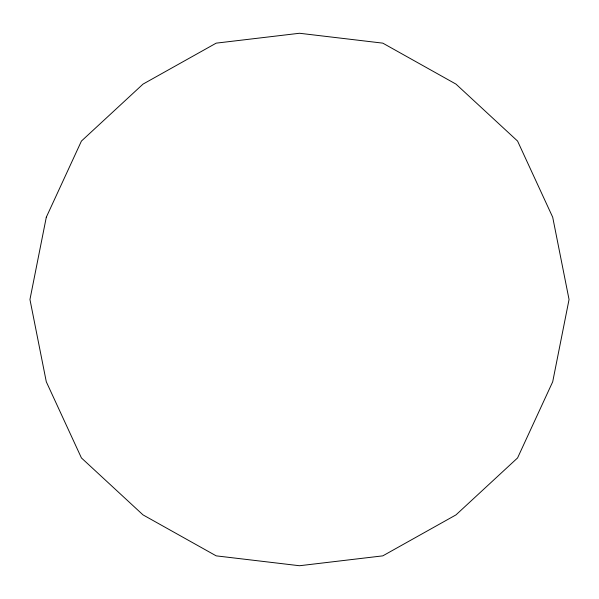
<?xml version="1.0" encoding="UTF-8"?>
<svg xmlns="http://www.w3.org/2000/svg" width="599" height="599" viewBox="0 0 599 599"><rect width="100%" height="100%" fill="white"/><g stroke="black" fill="none" stroke-linecap="round" stroke-linejoin="round"><path stroke-width="0.9" d="M46.295 217.227L29.95 299.5L46.295 381.773L81.427 457.936L143.011 514.885L216.202 555.857L299.5 565.733L382.798 555.857L455.989 514.885L517.573 457.936L552.705 381.773L569.05 299.5L552.705 217.227L517.573 141.065L455.989 84.115L382.798 43.143L299.5 33.267L216.202 43.143L143.011 84.115L81.427 141.065L46.295 217.227"/></g></svg>
